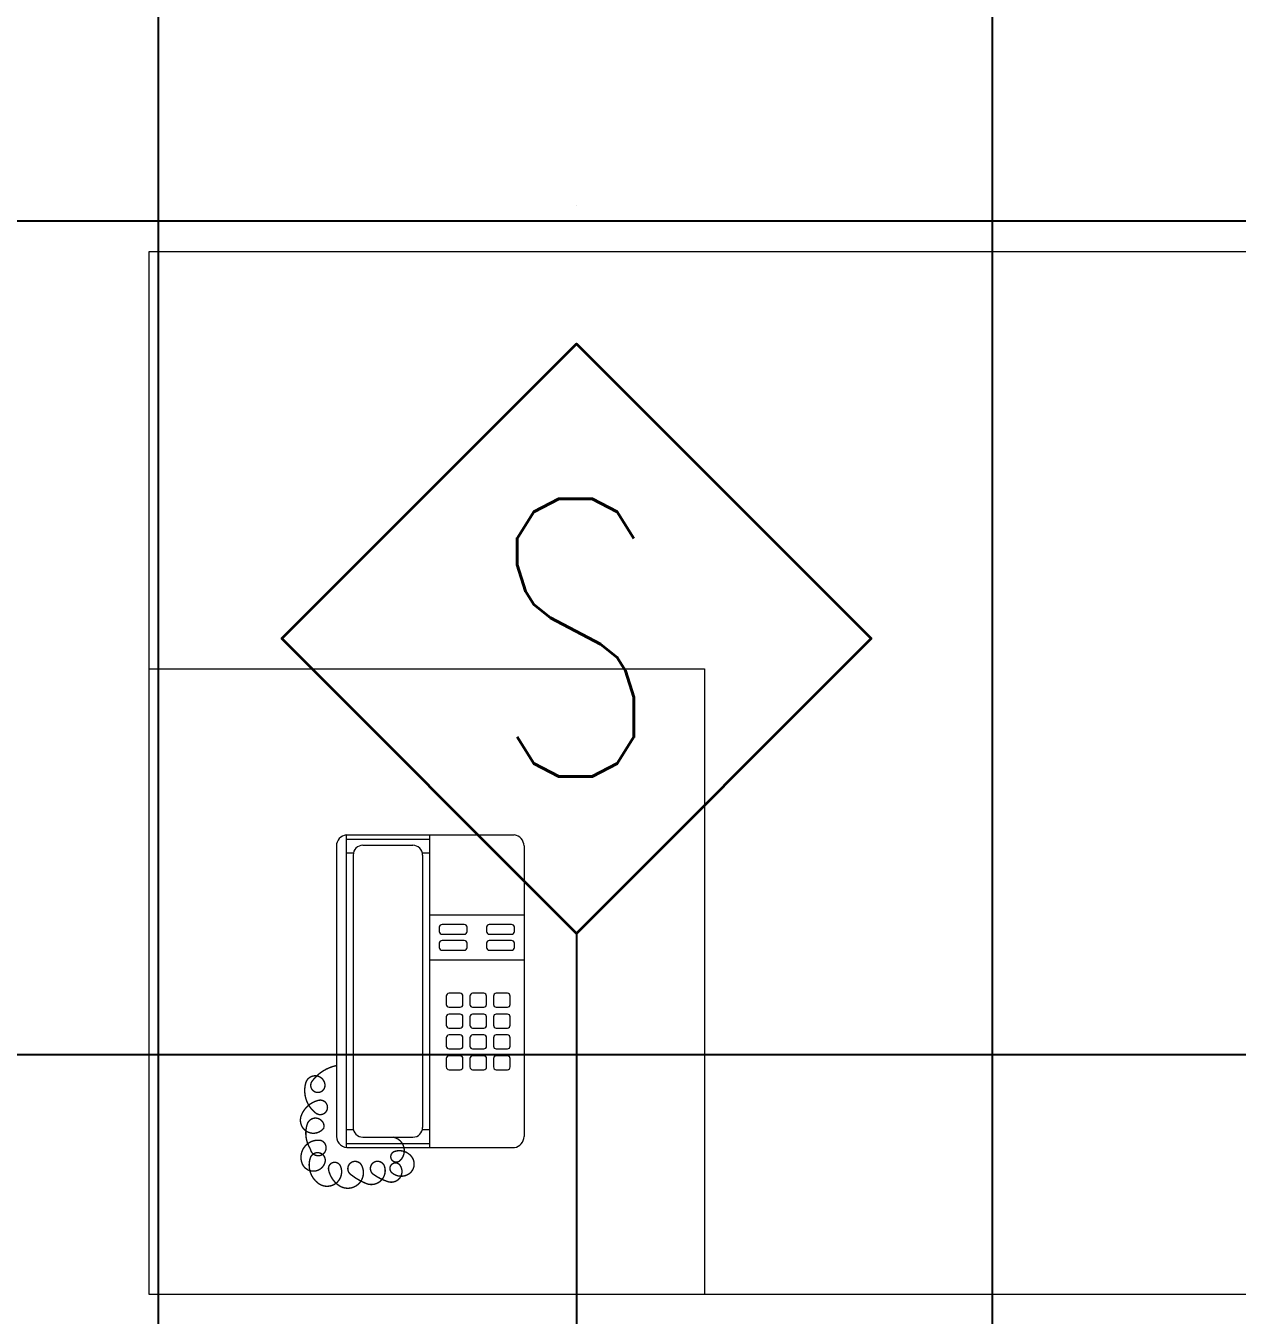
# Model space of a CAD drawing. Header units: inches. Extents: x -246178 to 57169, y -29325 to 19878.
# Drawn here: x 47304 to 48176, y 6412 to 7340 of the extents above; entities that cross this region are included whole.
import ezdxf
from ezdxf.enums import TextEntityAlignment as Align

# ---------------------------------------------------------------- set-up
doc = ezdxf.new("R2010")
doc.units = ezdxf.units.IN
doc.header["$LTSCALE"] = 25
doc.header["$MEASUREMENT"] = 0
doc.linetypes.add('00-Ground Floor$0$HIDDEN', pattern=[9.525, 6.35, -3.175])
doc.linetypes.add('DASHDOT', pattern=[25.4, 12.7, -6.35, 0, -6.35])
doc.layers.get('0').update_dxf_attribs({"color": 8})
doc.layers.add('00-Ground Floor$0$False Ceiling', color=251, linetype='Continuous')
for name, color, linetype, lineweight in [('00-Ground Floor$0$LOADING', 253, 'Continuous', 5), ('E-LITE-CLNG-CNDT', 6, 'DASHDOT', 35), ('F-ALRM-CLNG @ 100', 33, 'Continuous', 35), ('F-ALRM-CLNG-CNDT', 51, 'DASHDOT', 25)]:
    doc.layers.add(name, color=color, linetype=linetype, lineweight=lineweight)
doc.styles.add('DC_Simplex', font='SIMPLEX.shx', dxfattribs={"width": 0.7})

# ---------------------------------------------------------------- blocks, each defined once
blk = doc.blocks.new('00-Ground Floor$0$DM20079-P')
at = {"color": 0}
for p, q in [((-0.06163, 0.225), (0.05937, 0.225)), ((-0.06163, 0.225), (-0.06163, 0)), ((-0.00163, 0.225), (-0.00163, 0)), ((-0.06863, 0.217), (-0.06863, 0.008)), ((-0.06163, 0.222), (-0.00163, 0.222)), ((-0.04963, 0.2175), (-0.01363, 0.2175)), ((0.06637, 0.217), (0.06637, 0.008)), ((-0.06163, 0.212), (-0.05646, 0.212)), ((-0.05663, 0.2105), (-0.05663, 0.0145)), ((-0.00679, 0.212), (-0.00163, 0.212)), ((-0.00663, 0.2105), (-0.00663, 0.0145)), ((-0.00163, 0.1675), (0.06637, 0.1675)), ((-0.00163, 0.135), (0.06637, 0.135)), ((-0.06163, 0.013), (-0.05646, 0.013)), ((-0.00679, 0.013), (-0.00163, 0.013)), ((-0.06163, 0.003), (-0.00163, 0.003)), ((-0.05937, 0), (0.05937, 0)), ((-0.04963, 0.0075), (-0.01363, 0.0075))]:
    blk.add_line(p, q, dxfattribs=at)
for points in [[(0.00737, 0.1605, 0.414214), (0.00537, 0.1585), (0.00537, 0.1555, 0.414214), (0.00737, 0.1535), (0.02337, 0.1535, 0.414214), (0.02537, 0.1555), (0.02537, 0.1585, 0.414214), (0.02337, 0.1605)], [(0.05737, 0.1535, 0.414214), (0.05937, 0.1555), (0.05937, 0.1585, 0.414214), (0.05737, 0.1605), (0.04137, 0.1605, 0.414214), (0.03937, 0.1585), (0.03937, 0.1555, 0.414214), (0.04137, 0.1535)], [(0.02337, 0.142, 0.414214), (0.02537, 0.144), (0.02537, 0.147, 0.414214), (0.02337, 0.149), (0.00737, 0.149, 0.414214), (0.00537, 0.147), (0.00537, 0.144, 0.414214), (0.00737, 0.142)], [(0.05737, 0.142, 0.414214), (0.05937, 0.144), (0.05937, 0.147, 0.414214), (0.05737, 0.149), (0.04137, 0.149, 0.414214), (0.03937, 0.147), (0.03937, 0.144, 0.414214), (0.04137, 0.142)], [(0.01037, 0.103, 0.414214), (0.01237, 0.101), (0.02037, 0.101, 0.414214), (0.02237, 0.103), (0.02237, 0.109, 0.414214), (0.02037, 0.111), (0.01237, 0.111, 0.414214), (0.01037, 0.109)], [(0.02737, 0.103, 0.414214), (0.02937, 0.101), (0.03737, 0.101, 0.414214), (0.03937, 0.103), (0.03937, 0.109, 0.414214), (0.03737, 0.111), (0.02937, 0.111, 0.414214), (0.02737, 0.109)], [(0.04437, 0.103, 0.414214), (0.04637, 0.101), (0.05437, 0.101, 0.414214), (0.05637, 0.103), (0.05637, 0.109, 0.414214), (0.05437, 0.111), (0.04637, 0.111, 0.414214), (0.04437, 0.109)], [(0.01037, 0.088, 0.414214), (0.01237, 0.086), (0.02037, 0.086, 0.414214), (0.02237, 0.088), (0.02237, 0.094, 0.414214), (0.02037, 0.096), (0.01237, 0.096, 0.414214), (0.01037, 0.094)], [(0.02737, 0.088, 0.414214), (0.02937, 0.086), (0.03737, 0.086, 0.414214), (0.03937, 0.088), (0.03937, 0.094, 0.414214), (0.03737, 0.096), (0.02937, 0.096, 0.414214), (0.02737, 0.094)], [(0.04437, 0.088, 0.414214), (0.04637, 0.086), (0.05437, 0.086, 0.414214), (0.05637, 0.088), (0.05637, 0.094, 0.414214), (0.05437, 0.096), (0.04637, 0.096, 0.414214), (0.04437, 0.094)], [(0.01037, 0.073, 0.414214), (0.01237, 0.071), (0.02037, 0.071, 0.414214), (0.02237, 0.073), (0.02237, 0.079, 0.414214), (0.02037, 0.081), (0.01237, 0.081, 0.414214), (0.01037, 0.079)], [(0.02737, 0.073, 0.414214), (0.02937, 0.071), (0.03737, 0.071, 0.414214), (0.03937, 0.073), (0.03937, 0.079, 0.414214), (0.03737, 0.081), (0.02937, 0.081, 0.414214), (0.02737, 0.079)], [(0.04437, 0.073, 0.414214), (0.04637, 0.071), (0.05437, 0.071, 0.414214), (0.05637, 0.073), (0.05637, 0.079, 0.414214), (0.05437, 0.081), (0.04637, 0.081, 0.414214), (0.04437, 0.079)], [(0.01037, 0.058, 0.414214), (0.01237, 0.056), (0.02037, 0.056, 0.414214), (0.02237, 0.058), (0.02237, 0.064, 0.414214), (0.02037, 0.066), (0.01237, 0.066, 0.414214), (0.01037, 0.064)], [(0.02737, 0.058, 0.414214), (0.02937, 0.056), (0.03737, 0.056, 0.414214), (0.03937, 0.058), (0.03937, 0.064, 0.414214), (0.03737, 0.066), (0.02937, 0.066, 0.414214), (0.02737, 0.064)], [(0.04437, 0.058, 0.414214), (0.04637, 0.056), (0.05437, 0.056, 0.414214), (0.05637, 0.058), (0.05637, 0.064, 0.414214), (0.05437, 0.066), (0.04637, 0.066, 0.414214), (0.04437, 0.064)]]:
    blk.add_lwpolyline(points, format="xyb", close=True, dxfattribs=at)
at = {"color": 0, "const_width": 0.001}
blk.add_lwpolyline([(-0.06863, 0.05898, 0.184574), (-0.08613, 0.0478, 1.44364), (-0.07692, 0.04516, 0.837915), (-0.09074, 0.04648, 0.30536), (-0.0835, 0.02477, 1.584726), (-0.08153, 0.03398, 0.253153), (-0.09403, 0.0228, 0.874198), (-0.07758, 0.01424, 0.915253), (-0.08968, 0.0168, 0.223821), (-0.08738, -0.00107, 1.703343), (-0.07955, 0.00504, 0.588962), (-0.09337, -0.01141, 0.717795), (-0.07692, -0.01075, 0.983104), (-0.08745, -0.00746, 0.326362), (-0.08153, -0.02588, 0.758716), (-0.06573, -0.01338, 0.906186), (-0.07429, -0.01602, 0.189488), (-0.06705, -0.0272, 0.7948), (-0.05059, -0.01273, 1.223996), (-0.05849, -0.01931, 0.072149), (-0.0473, -0.02588, 0.645886), (-0.03414, -0.01338, 1.366917), (-0.04204, -0.01931, 0.078415), (-0.03151, -0.02457, 0.723006), (-0.02295, -0.01273, 1.105484), (-0.02887, -0.01799, 0.327892), (-0.01703, -0.01931, 0.446638), (-0.01439, -0.00681, 0.327263), (-0.0269, -0.00286, 1.240441), (-0.02295, -0.00944, 0.611307), (-0.02784, 0.0075)], format="xyb", dxfattribs=at)
at = {"color": 0}
for centre, radius, start, end in [((-0.0605, 0.21695), 0.00813, 97.96327, 179.66488), ((0.05825, 0.21695), 0.00813, 0.33512, 82.03673), ((-0.04963, 0.2105), 0.007, 90, 180), ((-0.01363, 0.2105), 0.007, 0, 90), ((-0.04963, 0.0145), 0.007, 180, 270), ((-0.01363, 0.0145), 0.007, 270, 0), ((-0.0605, 0.00805), 0.00813, 180.33512, 277.96327), ((0.05825, 0.00805), 0.00813, 277.96327, 359.66488)]:
    blk.add_arc(centre, radius, start, end, dxfattribs=at)
blk = doc.blocks.new('00-Ground Floor$0$GF21042A-P')
for p, q in [((1.4, 0.75), (0, 0.75)), ((0, 0.75), (0, 0)), ((0, 0), (1.4, 0))]:
    blk.add_line(p, q)
at = {"color": 2, "linetype": '00-Ground Floor$0$HIDDEN'}
for p, q in [((0, 0.45), (0.4, 0.45)), ((0.4, 0.45), (0.4, 0))]:
    blk.add_line(p, q, dxfattribs=at)
blk = doc.blocks.new('00-Ground Floor$0$A$Ce9e1c4c3')
at = {"layer": '00-Ground Floor$0$False Ceiling', "color": 254, "linetype": 'Continuous'}
for p, q in [((-52600, 5602.57), (-52600, 8572.57)), ((-52000, 5602.57), (-52000, 8572.57)), ((-53702.07, 7200), (-51182.07, 7200)), ((-53702.07, 6600), (-51182.07, 6600))]:
    blk.add_line(p, q, dxfattribs=at)
blk = doc.blocks.new('00-Ground Floor')
at = {"layer": '00-Ground Floor$0$False Ceiling', "color": 254}
blk.add_blockref('00-Ground Floor$0$A$Ce9e1c4c3', (100000, 0), dxfattribs=at)
at = {"layer": '00-Ground Floor$0$LOADING', "xscale": 1000, "yscale": 1000, "zscale": 1000, "rotation": 359.9999999991881}
blk.add_blockref('00-Ground Floor$0$GF21042A-P', (47392.93, 6427.57, 0), dxfattribs=at)
at = {"layer": '00-Ground Floor$0$LOADING', "extrusion": (1.5744e-11, -7.77417e-06, -1), "xscale": -1000, "yscale": 1000.000000000002, "zscale": 1000.000000000002, "rotation": 359.9985892351107}
blk.add_blockref('00-Ground Floor$0$DM20079-P', (-47596.6, 6533.05, -0.06), dxfattribs=at)
blk = doc.blocks.new('A$C5CF53093')
blk.add_lwpolyline([(0, -212.13), (-212.13, 0), (0, 212.13), (212.13, 0)], close=True)
blk = doc.blocks.new('*U13')
at = {"xscale": 0.01, "yscale": 0.01, "zscale": 0.01}
blk.add_blockref('A$C5CF53093', (0.0069, -0.0071), dxfattribs=at)
at = {"color": 6, "style": 'DC_Simplex', "width": 0.7, "flags": 8}
blk.add_attdef('TYPE', text='', height=2, rotation=360, dxfattribs=at).set_placement((0, 0), align=Align.MIDDLE_CENTER)

msp = doc.modelspace()

# ---------------------------------------------------------------- linework, layer by layer
at = {"layer": 'F-ALRM-CLNG-CNDT', "elevation": 0}
msp.add_lwpolyline([(45739.45, 8397.57), (47625.69, 8397.57, -0.414214), (47700.69, 8322.57), (47700.69, 7111.42)], format="xyb", dxfattribs=at)
at = {"layer": 'F-ALRM-CLNG-CNDT'}
msp.add_lwpolyline([(47700.69, 6687.16), (47700.69, 4026.42)], dxfattribs=at)

# ---------------------------------------------------------------- block references
at = {"layer": 'E-LITE-CLNG-CNDT'}
msp.add_blockref('00-Ground Floor', (0, 0), dxfattribs=at)
at = {"layer": 'F-ALRM-CLNG @ 100', "xscale": 100, "yscale": 100, "zscale": 100}
msp.add_blockref('*U13', (47700, 6900), dxfattribs=at).add_auto_attribs({'TYPE': 'S'})

doc.saveas('drawing.dxf')
